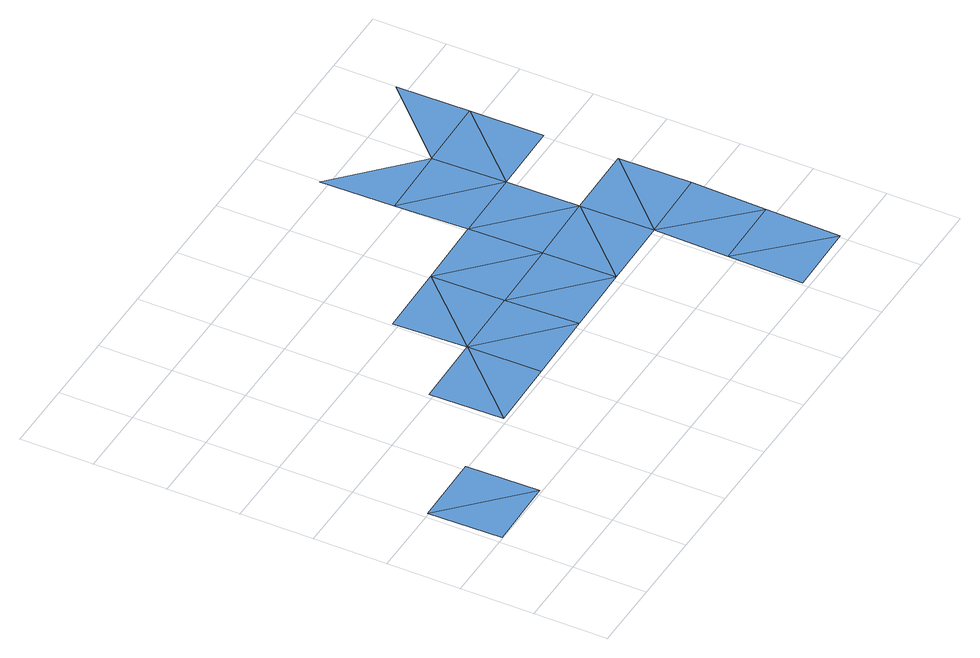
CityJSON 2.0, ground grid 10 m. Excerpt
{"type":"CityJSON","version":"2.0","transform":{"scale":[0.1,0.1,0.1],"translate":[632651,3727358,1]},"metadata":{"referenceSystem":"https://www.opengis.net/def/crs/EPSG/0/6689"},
"CityObjects":{
"waterbody1":{"type":"WaterBody","attributes":{"name":"福岡県津波浸水想定図","class":"1140","function":"2","WaterBodyTsunamiRiskAttribute.description":"1","WaterBodyTsunamiRiskAttribute.rank":"1"},"geometry":[{"type":"MultiSurface","lod":"1","boundaries":[[[0,1,2]],[[1,3,2]],[[4,5,6]],[[6,7,4]],[[8,4,7]],[[8,9,10]],[[11,8,7]],[[8,11,9]],[[12,13,14]],[[14,13,15]]]}]},
"waterbody2":{"type":"WaterBody","attributes":{"name":"福岡県津波浸水想定図","class":"1140","function":"2","WaterBodyTsunamiRiskAttribute.description":"1","WaterBodyTsunamiRiskAttribute.rank":"2"},"geometry":[{"type":"MultiSurface","lod":"1","boundaries":[[[16,17,18]],[[17,16,19]],[[20,17,19]],[[17,21,22]],[[17,20,23]],[[21,17,23]],[[24,25,12]],[[12,14,26]]]}]},
"waterbody3":{"type":"WaterBody","attributes":{"name":"福岡県津波浸水想定図","class":"1140","function":"2","WaterBodyTsunamiRiskAttribute.description":"1","WaterBodyTsunamiRiskAttribute.rank":"3"},"geometry":[{"type":"MultiSurface","lod":"1","boundaries":[[[23,20,27]],[[23,28,21]],[[27,28,23]],[[21,28,29]],[[10,28,27]],[[29,28,10]],[[27,8,10]],[[29,13,25]],[[13,29,10]],[[25,13,12]]]}]}
},
"vertices":[
[3,98,8],[103,100,8],[1,198,8],[101,200,8],[602,110,6],[604,10,2],[704,12,2],[702,112,6],[600,210,10],[699,312,10],[598,310,10],[700,212,10],[595,510,8],[597,410,9],[695,512,9],[697,412,8],
[201,202,9],[299,304,10],[199,302,9],[301,204,9],[401,206,10],[397,406,9],[297,404,8],[399,306,9],[493,608,8],[495,508,8],[693,611,9],
[500,208,10],[499,308,9],[497,408,9]
]}
